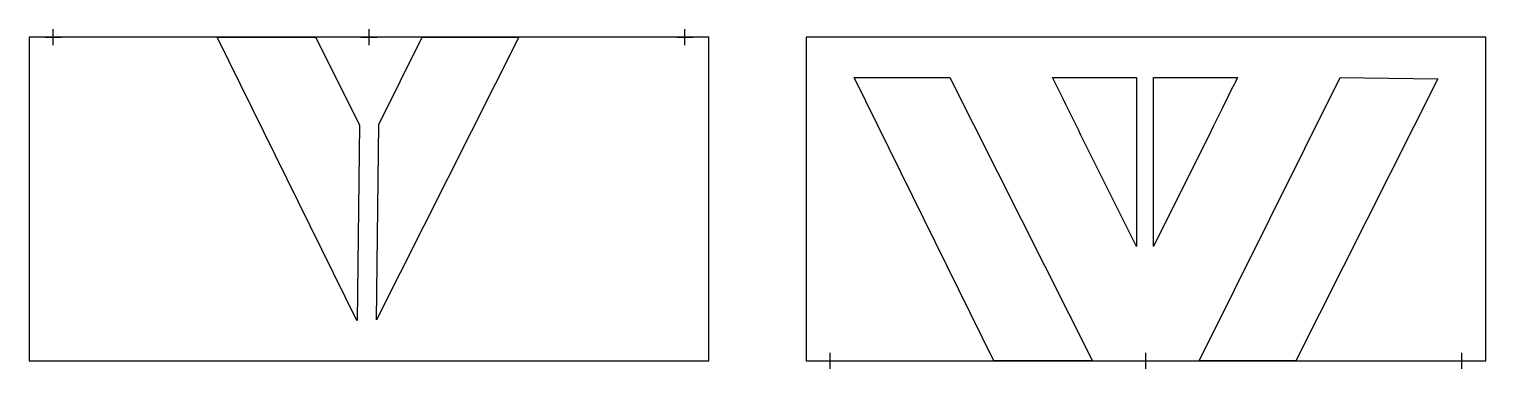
# Model space of a CAD drawing. Header units: inches. Extents: x 0 to 180, y -1 to 41.
import ezdxf

# ---------------------------------------------------------------- set-up
doc = ezdxf.new("R2010")
doc.units = ezdxf.units.IN
doc.header["$MEASUREMENT"] = 0
doc.layers.add('CUT', color=1, linetype='Continuous')
doc.layers.add('REG', color=5, linetype='Continuous')

msp = doc.modelspace()

# ---------------------------------------------------------------- linework, layer by layer
at = {"layer": 'CUT'}
for points in [[(0, 0), (84, 0), (84, 40), (0, 40)], [(40.84, 29.17), (40.53, 5), (40.5, 5), (23.22, 40), (35.39, 40)], [(42.93, 5.06), (43.2, 29.22), (48.57, 40), (60.52, 40)], [(96, 0), (180, 0), (180, 40), (96, 40)], [(131.39, 0), (119.22, 0), (119.22, 0), (101.94, 35), (113.76, 35)], [(127.81, 32.32), (127.55, 32.79), (126.46, 35), (136.84, 35), (136.84, 14.11), (129.93, 27.98), (129.67, 28.54), (128.09, 31.67)], [(147.43, 31.18), (146.32, 28.97), (146.07, 28.44), (138.93, 14.11), (138.93, 35), (149.3, 35), (149.01, 34.42), (148.91, 34.16), (148.54, 33.49), (147.88, 32.08), (147.64, 31.64)], [(156.52, 0), (156.52, 0), (144.57, 0), (144.57, 0), (162.01, 35), (174.06, 34.85)]]:
    msp.add_lwpolyline(points, close=True, dxfattribs=at)
at = {"layer": 'REG'}
for points in [[(1.97, 40), (3.97, 40)], [(2.97, 39), (2.97, 41)], [(41, 40), (43, 40)], [(42, 39), (42, 41)], [(80.03, 40), (82.03, 40)], [(81.03, 39), (81.03, 41)], [(97.97, 0), (99.97, 0)], [(98.97, -1), (98.97, 1)], [(137, 0), (139, 0)], [(138, -1), (138, 1)], [(176.03, 0), (178.03, 0)], [(177.03, -1), (177.03, 1)]]:
    msp.add_lwpolyline(points, dxfattribs=at)

doc.saveas('drawing.dxf')
